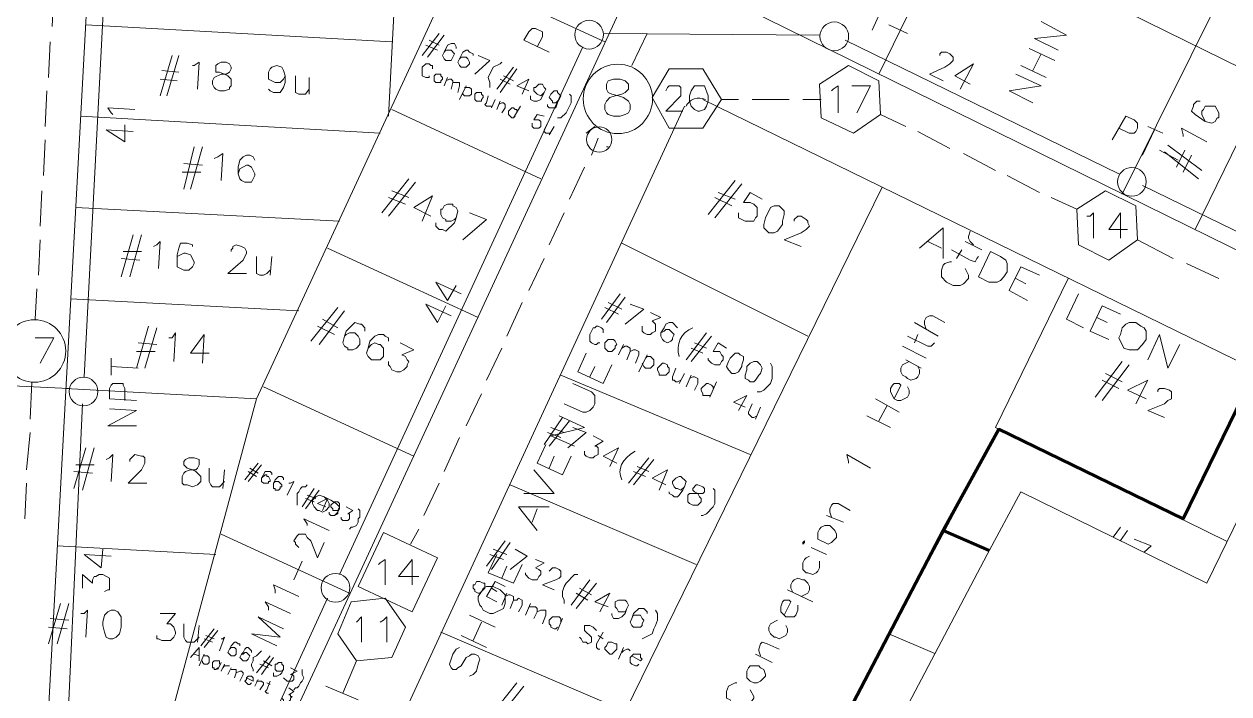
# Model space of a CAD drawing. Header units: millimetres. Extents: x 3.6 to 37.8, y 0.6 to 28.7.
# Drawn here: x 15.604 to 18.575, y 2.873 to 4.525 of the extents above; entities that cross this region are included whole.
import ezdxf

# ---------------------------------------------------------------- set-up
doc = ezdxf.new("R2010")
doc.units = ezdxf.units.MM
for name, color, linetype in [('PDF_0', 7, 'Continuous'), ('PDF_S45$BOUNDARY-NODE', 3, 'Continuous'), ('PDF_S45$NAME-ROAD', 7, 'Continuous'), ('PDF_S45$Passives-Highleg', 7, 'Continuous'), ('PDF_S45$Passives-Splt2way', 7, 'Continuous'), ('PDF_S45$Passives-TapOffs', 7, 'Continuous'), ('PDF_S45$POLE', 7, 'Continuous'), ('PDF_S45$strand', 7, 'Continuous'), ('PDF_S45$Symbols-SelfTerminating', 7, 'Continuous')]:
    doc.layers.add(name, color=color, linetype=linetype)
for name, color, linetype, true_color in [('PDF_S45$Cable-565', 23, 'Continuous', 0xdd8a6e), ('PDF_S45$LOTS', 254, 'Continuous', 0xdcdcdc), ('PDF_S45$ROAD', 8, 'Continuous', 0x808080), ('PDF_S45$SDU', 157, 'Continuous', 0x396472)]:
    doc.layers.add(name, color=color, linetype=linetype, true_color=true_color)

msp = doc.modelspace()

# ---------------------------------------------------------------- linework, layer by layer
at = {"layer": 'PDF_0', "lineweight": 9}
msp.add_lwpolyline([(19.7637, 7.9586), (18.7921, 5.7694), (19.3384, 4.1974), (19.7011, 3.8638), (19.4426, 3.5553), (19.2091, 3.2634), (18.7004, 3.5136), (18.5211, 3.1466), (18.0624, 3.3718), (17.979, 3.2175), (17.5995, 2.4961), (17.2409, 1.7622), (16.2652, 2.1792), (16.1192, 2.2084), (15.9358, 1.8123), (15.4979, 2.0166)], dxfattribs=at)
at = {"layer": 'PDF_S45$BOUNDARY-NODE', "lineweight": 60}
for points in [[(17.8706, 3.2759), (18.0082, 3.5261), (18.4627, 3.3051), (18.642, 3.672), (19.1757, 3.4093), (19.3467, 3.6261), (19.5343, 3.8513), (19.2341, 4.1265), (18.9964, 4.8062)], [(14.5573, 3.3408), (14.5514, 3.2217), (14.4972, 2.2209), (15.2936, 2.1792), (15.5355, 2.125), (15.8774, 1.9707), (16.0484, 2.3377), (16.2944, 2.2918), (17.1826, 1.9165), (17.5328, 2.6296), (17.8706, 3.2759), (17.9843, 3.2273)]]:
    msp.add_lwpolyline(points, dxfattribs=at)
at = {"layer": 'PDF_S45$Cable-565', "lineweight": 13}
for points in [[(15.6772, 4.6061), (15.6731, 4.5185)], [(17.1033, 4.4226), (17.1409, 4.5018)], [(15.6689, 4.481), (15.6647, 4.3934)], [(15.6606, 4.36), (15.6564, 4.2725)], [(17.366, 4.3392), (17.3243, 4.3392)], [(17.4911, 4.3392), (17.3994, 4.3392)], [(17.5703, 4.3392), (17.5245, 4.3392)], [(17.7788, 4.2725), (17.7163, 4.3017)], [(17.8873, 4.2183), (17.808, 4.26)], [(15.6564, 4.2391), (15.6522, 4.1515)], [(17.0032, 4.2016), (17.0199, 4.2433)], [(17.9998, 4.164), (17.9206, 4.2057)], [(16.949, 4.0932), (16.9866, 4.1724)], [(18.1083, 4.1098), (18.029, 4.1515)], [(15.6481, 4.114), (15.6439, 4.0264)], [(18.2, 4.0681), (18.1374, 4.0973)], [(16.899, 3.9806), (16.9365, 4.0598)], [(15.6439, 3.9931), (15.6397, 3.9055)], [(18.4377, 3.9472), (18.3501, 3.9931)], [(16.849, 3.868), (16.8865, 3.9472)], [(18.5503, 3.8972), (18.471, 3.9347)], [(15.6355, 3.8722), (15.6314, 3.7971)], [(16.7948, 3.7554), (16.8323, 3.8388)], [(16.7447, 3.647), (16.7822, 3.7262)], [(15.623, 3.6428), (15.6189, 3.5511)], [(16.6947, 3.5344), (16.7322, 3.6136)], [(15.6189, 3.5177), (15.6105, 3.426)], [(16.6405, 3.4218), (16.678, 3.5052)], [(15.6105, 3.3926), (15.6064, 3.3051)], [(16.5904, 3.3134), (16.628, 3.3926)], [(16.5571, 3.2425), (16.5779, 3.28)]]:
    msp.add_lwpolyline(points, dxfattribs=at)
at = {"layer": 'PDF_S45$LOTS', "lineweight": 0}
for points in [[(16.5029, 4.2975), (16.8323, 10.5856)], [(17.7121, 4.4017), (17.8914, 4.7687), (19.6255, 8.5219)], [(15.7064, 3.6261), (16.1776, 3.6011), (17.2409, 5.8987)], [(18.3126, 4.1057), (18.5669, 4.6186), (17.9581, 4.9146), (17.587, 5.0856)], [(17.5245, 4.948), (19.2216, 4.114), (19.3263, 4.232)], [(16.6655, 4.6519), (17.0366, 4.481)], [(16.5112, 4.481), (15.7565, 4.5227)], [(18.4919, 4.0181), (18.6712, 4.385)], [(16.5112, 4.3142), (16.8782, 4.1432)], [(16.482, 4.2558), (15.744, 4.2975)], [(17.7205, 4.1224), (17.0866, 2.8297)], [(16.3819, 4.039), (15.7315, 4.0723)], [(17.0783, 3.9847), (17.537, 3.7554)], [(16.3528, 3.9722), (16.7239, 3.8013)], [(18.1791, 3.8972), (17.9998, 3.5302), (18.5714, 3.2496)], [(16.2819, 3.818), (15.7189, 3.8471)], [(16.9282, 3.6595), (17.3952, 3.4635)], [(18.642, 3.672), (18.4627, 3.3051)], [(16.1943, 3.6303), (16.5654, 3.4593)], [(15.8524, 2.396), (16.1776, 3.6011)], [(17.1322, 1.8092), (17.3452, 2.2543), (17.6704, 2.8923), (18.0082, 3.5261)], [(16.8031, 3.3885), (17.2618, 3.1925)], [(17.9843, 3.2273), (17.8706, 3.2759)], [(16.0901, 3.2675), (16.407, 3.1216)], [(16.0775, 3.2175), (15.6856, 3.2383)], [(16.6321, 3.0257), (17.537, 2.6379)], [(17.8503, 2.9729), (17.7371, 3.0215)]]:
    msp.add_lwpolyline(points, dxfattribs=at)
at = {"layer": 'PDF_S45$NAME-ROAD', "lineweight": 9}
for points in [[(17.8122, 3.9722), (17.8706, 4.0223), (17.8706, 3.9472)], [(17.8664, 3.9722), (17.833, 3.9889)], [(18.0791, 3.843), (18.0332, 3.868), (18.0624, 3.9264), (18.1083, 3.9055)], [(18.0749, 3.8847), (18.0499, 3.8972)], [(18.2167, 3.7763), (18.175, 3.7971), (18.2042, 3.8597)], [(18.2792, 3.7471), (18.2333, 3.7679), (18.2625, 3.8305), (18.3084, 3.8096)], [(18.275, 3.7888), (18.25, 3.8013)], [(18.3751, 3.697), (18.4043, 3.7596), (18.4252, 3.6762), (18.4543, 3.7346)], [(17.0533, 3.6845), (17.0324, 3.6386), (16.9699, 3.6678), (16.9907, 3.7137)], [(17.0116, 3.6803), (16.9991, 3.6553)], [(16.9574, 3.6386), (17.0032, 3.6178), (17.0116, 3.6095), (17.0116, 3.5886), (17.0074, 3.5803), (16.9991, 3.5719), (16.9907, 3.5678), (16.9824, 3.5678), (16.9365, 3.5886)], [(16.9616, 3.4844), (16.9032, 3.5094), (16.9866, 3.5302), (16.924, 3.5594)], [(16.9532, 3.4593), (16.9324, 3.4135), (16.8698, 3.4427), (16.8907, 3.4885)], [(16.9115, 3.4593), (16.899, 3.4302)], [(16.8615, 3.426), (16.9115, 3.3676), (16.8365, 3.3676)], [(16.8698, 3.2759), (16.8239, 3.3343), (16.899, 3.3343)], [(16.8698, 3.3301), (16.8573, 3.2967)], [(16.8323, 3.1925), (16.8114, 3.1466), (16.7489, 3.1716), (16.7697, 3.2175)], [(16.7948, 3.1883), (16.7822, 3.1591)], [(16.7656, 3.0382), (16.703, 3.0674)], [(16.7322, 3.0507), (16.7114, 3.0048)], [(16.7447, 2.9882), (16.6822, 3.0173)], [(16.703, 2.9173), (16.7114, 2.9214), (16.7197, 2.9298), (16.7239, 2.9465), (16.728, 2.959), (16.7239, 2.9673), (16.7155, 2.9715), (16.7072, 2.9715), (16.703, 2.9673), (16.6947, 2.9631), (16.6822, 2.9423), (16.6738, 2.9381), (16.6697, 2.9339), (16.6613, 2.9339), (16.6572, 2.9381), (16.653, 2.9465), (16.6613, 2.9715), (16.6697, 2.984), (16.678, 2.9882)]]:
    msp.add_lwpolyline(points, dxfattribs=at)
for points in [[(17.9873, 3.9639), (18.0123, 3.9514), (18.0249, 3.943), (18.029, 3.9347), (18.029, 3.9139), (18.0207, 3.9013), (18.0123, 3.893), (18.004, 3.8888), (17.9832, 3.8888), (17.9581, 3.9013)], [(18.3459, 3.7888), (18.3584, 3.7804), (18.3668, 3.7763), (18.371, 3.7679), (18.371, 3.7471), (18.3626, 3.7346), (18.3501, 3.722), (18.3293, 3.722), (18.3167, 3.7262), (18.3042, 3.7512), (18.3084, 3.7596), (18.3126, 3.7763), (18.3209, 3.7846), (18.3293, 3.7888)], [(16.7239, 3.1133), (16.7322, 3.1258), (16.7364, 3.1341), (16.7447, 3.1383), (16.7614, 3.1383), (16.7781, 3.1299), (16.7906, 3.1174), (16.7906, 3.0966), (16.7864, 3.0841), (16.7614, 3.0716), (16.7531, 3.0716), (16.7364, 3.0799), (16.7322, 3.0882), (16.728, 3.0924), (16.7239, 3.1049)]]:
    msp.add_lwpolyline(points, close=True, dxfattribs=at)
at = {"layer": 'PDF_S45$Passives-Highleg', "lineweight": 9}
msp.add_lwpolyline([(16.9907, 4.2558), (17.0116, 4.2725)], close=True, dxfattribs=at)
msp.add_lwpolyline([(17.0449, 4.2224), (17.0408, 4.2224)], dxfattribs=at)
msp.add_circle((17.0226, 4.2402), 0.0313, dxfattribs=at)
at = {"layer": 'PDF_S45$Passives-Splt2way', "lineweight": 9}
msp.add_lwpolyline([(17.0575, 4.3892), (17.0741, 4.3892), (17.0866, 4.385), (17.095, 4.3767), (17.095, 4.3642), (17.0866, 4.3559), (17.0783, 4.3517), (17.0616, 4.3475), (17.0491, 4.3434), (17.0408, 4.335), (17.0366, 4.3267), (17.0366, 4.3142), (17.0408, 4.3058), (17.0449, 4.3017), (17.0575, 4.2975), (17.0741, 4.2975), (17.0866, 4.3017), (17.095, 4.3058), (17.0992, 4.3142), (17.0992, 4.3267), (17.095, 4.335), (17.0825, 4.3434), (17.07, 4.3475), (17.0533, 4.3517), (17.0449, 4.3559), (17.0408, 4.3642), (17.0408, 4.3767), (17.0449, 4.385)], close=True, dxfattribs=at)
msp.add_circle((17.0685, 4.3403), 0.0855, dxfattribs=at)
at = {"layer": 'PDF_S45$Passives-TapOffs', "lineweight": 9}
for points in [[(17.1951, 4.2683), (17.1534, 4.3434), (17.1951, 4.4142), (17.2785, 4.4142), (17.3243, 4.3392), (17.2785, 4.2683)], [(17.5703, 4.2933), (17.5662, 4.3767), (17.6371, 4.4226), (17.7121, 4.385), (17.7163, 4.3017), (17.6496, 4.2558)], [(17.2576, 4.3725), (17.2826, 4.3725), (17.291, 4.3475), (17.291, 4.335), (17.2868, 4.3225), (17.2826, 4.3142), (17.2701, 4.31), (17.2659, 4.31), (17.2576, 4.3142), (17.2493, 4.3225), (17.2451, 4.335), (17.2451, 4.3475), (17.2493, 4.36)], [(18.2042, 3.9806), (18.2, 4.0681), (18.2709, 4.114), (18.3459, 4.0765), (18.3501, 3.9931), (18.2792, 3.943)], [(16.4278, 3.1383), (16.4904, 3.2717), (16.6238, 3.2092), (16.5612, 3.0757)], [(16.5112, 2.9631), (16.4236, 2.9548), (16.3778, 3.0215), (16.4111, 3.1007), (16.4945, 3.1091), (16.5446, 3.0382)]]:
    msp.add_lwpolyline(points, close=True, dxfattribs=at)
for points in [[(17.1867, 4.36), (17.1909, 4.3684), (17.1951, 4.3725), (17.2201, 4.3725), (17.2242, 4.3684), (17.2242, 4.3475), (17.1867, 4.31), (17.2284, 4.31)], [(17.5954, 4.36), (17.5995, 4.3642), (17.612, 4.3725), (17.612, 4.3058)], [(17.6454, 4.3725), (17.6913, 4.3725), (17.6579, 4.3058)], [(18.225, 4.0515), (18.2333, 4.0515), (18.2417, 4.0598), (18.2417, 3.9973)], [(18.3251, 4.0181), (18.2792, 4.0181), (18.3084, 4.0598), (18.3084, 3.9973)], [(15.6314, 3.7512), (15.6772, 3.7512), (15.6439, 3.6887)], [(16.4779, 3.1925), (16.482, 3.1966), (16.4945, 3.205), (16.4945, 3.1424)], [(16.5779, 3.1633), (16.5279, 3.1633), (16.5612, 3.205), (16.5612, 3.1424)], [(16.4236, 3.0507), (16.4362, 3.0632), (16.4362, 3.0007)], [(16.482, 3.0507), (16.4904, 3.0549), (16.4987, 3.0632), (16.4987, 3.0007)]]:
    msp.add_lwpolyline(points, dxfattribs=at)
msp.add_circle((15.6299, 3.7189), 0.0771, dxfattribs=at)
at = {"layer": 'PDF_S45$POLE', "lineweight": 0}
for points in [[(17.6954, 4.5101), (17.7246, 4.5727)], [(17.783, 4.5018), (17.7371, 4.5227)], [(16.899, 4.4559), (16.8365, 4.4851), (16.849, 4.506), (16.8573, 4.5143), (16.8656, 4.5143), (16.8823, 4.506), (16.8823, 4.4935), (16.8698, 4.4684)], [(18.2876, 4.2391), (18.3209, 4.2975), (18.3418, 4.2891), (18.3501, 4.2808), (18.3501, 4.2683), (18.3459, 4.26), (18.3418, 4.2558), (18.3293, 4.2558), (18.3042, 4.2683)], [(18.3626, 4.2016), (18.3918, 4.2641)], [(18.4127, 4.2558), (18.3751, 4.2725)], [(18.4502, 4.1891), (18.4043, 4.2141)], [(15.819, 3.7012), (15.819, 3.6595)], [(15.8857, 3.6762), (15.819, 3.6803)], [(15.8816, 3.597), (15.8148, 3.6011), (15.8148, 3.6261), (15.819, 3.6345), (15.8232, 3.6386), (15.8482, 3.6386), (15.8482, 3.6345), (15.8524, 3.6261), (15.8524, 3.597)], [(15.8816, 3.5344), (15.8107, 3.5344), (15.8816, 3.5719), (15.8148, 3.5761)], [(16.3444, 3.3593), (16.3611, 3.3509), (16.3736, 3.3426), (16.3819, 3.3343), (16.3778, 3.3259), (16.3778, 3.3176), (16.3694, 3.3134), (16.3653, 3.3134)], [(16.3027, 3.2884), (16.3027, 3.2926), (16.2944, 3.3051), (16.3569, 3.2759)], [(16.2819, 3.2342), (16.2735, 3.2425), (16.2735, 3.2467), (16.2694, 3.2509), (16.2777, 3.2634), (16.2819, 3.2675), (16.2985, 3.2675), (16.3027, 3.2592), (16.3111, 3.2509), (16.3277, 3.2092), (16.3444, 3.2467)], [(16.2902, 3.2008), (16.2694, 3.1549)], [(16.2235, 3.1216), (16.2235, 3.1299), (16.2193, 3.1424), (16.2819, 3.1133)], [(16.2068, 3.0799), (16.2068, 3.0882), (16.1985, 3.1007), (16.261, 3.0716)], [(16.2277, 2.9923), (16.1651, 3.0215), (16.236, 3.0132), (16.1818, 3.0632), (16.2443, 3.034)]]:
    msp.add_lwpolyline(points, dxfattribs=at)
msp.add_lwpolyline([(16.3528, 3.3509), (16.3569, 3.3426), (16.3569, 3.3343), (16.3486, 3.3259), (16.3402, 3.3217), (16.3319, 3.3259), (16.3277, 3.3259), (16.3194, 3.3343), (16.3152, 3.3426), (16.3152, 3.3509), (16.3236, 3.3593), (16.3319, 3.3634), (16.3444, 3.3593)], close=True, dxfattribs=at)
for centre in [(16.9976, 4.4987), (17.6023, 4.4946), (18.3362, 4.1359), (15.7508, 3.6189), (16.3721, 3.1351)]:
    msp.add_circle(centre, 0.0354, dxfattribs=at)
at = {"layer": 'PDF_S45$ROAD', "lineweight": 0}
msp.add_lwpolyline([(16.1195, 10.7875, 0.31169), (16.0942, 10.7566), (15.6439, 2.4544)], format="xyb", dxfattribs=at)
for points in [[(15.8263, 1.8633), (17.5703, 5.6318)], [(19.305, 3.6178), (17.3827, 4.5644)], [(17.2785, 4.3392), (19.1382, 3.4302)], [(16.245, 2.1833), (17.2326, 4.3225)]]:
    msp.add_lwpolyline(points, dxfattribs=at)
msp.add_arc((17.2687, 4.3069), 0.0354, 63.88, 155.1874, dxfattribs=at)
at = {"layer": 'PDF_S45$SDU', "lineweight": 0}
for points in [[(18.1541, 4.4601), (18.0957, 4.4893), (18.175, 4.4976), (18.1124, 4.531)], [(16.5863, 4.4476), (16.628, 4.5018)], [(16.5988, 4.4434), (16.6405, 4.4976)], [(16.6238, 4.4601), (16.5946, 4.4726)], [(16.628, 4.4726), (16.6029, 4.4851)], [(16.6405, 4.4559), (16.6488, 4.4726), (16.6572, 4.4768), (16.6655, 4.4768), (16.6697, 4.4684), (16.6697, 4.4643)], [(16.678, 4.4393), (16.6863, 4.4559), (16.6947, 4.4601), (16.6989, 4.4601), (16.703, 4.4559), (16.7114, 4.4518), (16.7114, 4.4476)], [(18.1458, 4.4351), (18.0832, 4.4643)], [(15.9399, 4.3475), (15.9691, 4.4476)], [(15.9566, 4.3475), (15.9858, 4.4476)], [(16.0192, 4.4226), (16.0233, 4.4226), (16.0358, 4.4309), (16.0317, 4.3642)], [(16.7239, 4.4476), (16.7531, 4.4351), (16.7155, 4.4017)], [(16.7531, 4.3684), (16.7531, 4.3809), (16.7489, 4.3934), (16.7614, 4.4184), (16.7781, 4.4267), (16.7822, 4.4309)], [(18.1124, 4.4518), (18.0916, 4.4101)], [(15.9858, 4.4059), (15.9441, 4.4101)], [(16.2485, 4.3976), (16.2485, 4.3809), (16.2443, 4.3684), (16.236, 4.3559), (16.2193, 4.3559), (16.211, 4.36), (16.2068, 4.3642)], [(16.3069, 4.3642), (16.2985, 4.3517), (16.2819, 4.3517), (16.2735, 4.3559), (16.2735, 4.3976)], [(16.6029, 4.3976), (16.6029, 4.3934), (16.5946, 4.3934), (16.5863, 4.3976), (16.5863, 4.4184), (16.5946, 4.4267), (16.6029, 4.4267), (16.6071, 4.4226), (16.6113, 4.4226), (16.6113, 4.4142)], [(16.7697, 4.3642), (16.8114, 4.4184)], [(16.7781, 4.3559), (16.8198, 4.4142)], [(16.8114, 4.385), (16.7864, 4.3976)], [(18.0916, 4.3308), (18.0332, 4.36), (18.1124, 4.3725), (18.0499, 4.4017)], [(18.1249, 4.3934), (18.0624, 4.4226)], [(15.9816, 4.385), (15.9399, 4.3892)], [(16.3069, 4.3517), (16.3069, 4.3934)], [(16.6405, 4.3725), (16.6488, 4.3934)], [(16.6446, 4.385), (16.653, 4.3892), (16.6572, 4.3892), (16.6613, 4.385), (16.6613, 4.3809), (16.6572, 4.3642)], [(16.6613, 4.3809), (16.678, 4.3809), (16.678, 4.3725), (16.6738, 4.3559)], [(16.678, 4.3392), (16.6947, 4.3725)], [(16.6905, 4.3684), (16.703, 4.3684), (16.7072, 4.3642), (16.7072, 4.3517), (16.703, 4.3475), (16.6905, 4.3475), (16.6863, 4.3517), (16.6863, 4.3559)], [(16.8031, 4.3767), (16.7781, 4.3892)], [(16.849, 4.36), (16.8198, 4.3725), (16.849, 4.3892), (16.8323, 4.3517)], [(16.8865, 4.3559), (16.8782, 4.3475), (16.8698, 4.3517), (16.8615, 4.36), (16.8615, 4.3684), (16.8656, 4.3684), (16.874, 4.3767), (16.8823, 4.3767), (16.8865, 4.3684), (16.8907, 4.3642), (16.8865, 4.3559), (16.8782, 4.3392), (16.8698, 4.335), (16.8615, 4.335), (16.8531, 4.3392), (16.8531, 4.3475)], [(16.7572, 4.3225), (16.7447, 4.3225), (16.7405, 4.3267), (16.7447, 4.3308), (16.7489, 4.3475)], [(16.7572, 4.3183), (16.7656, 4.3392)], [(16.924, 4.3392), (16.9157, 4.3308), (16.9073, 4.3308), (16.9073, 4.335), (16.899, 4.3434), (16.9032, 4.3517), (16.9115, 4.36), (16.9199, 4.36), (16.9199, 4.3559), (16.9282, 4.3475), (16.924, 4.3392), (16.9199, 4.3308), (16.9157, 4.3183), (16.899, 4.3183), (16.8948, 4.3225), (16.8948, 4.3267)], [(16.949, 4.3517), (16.9532, 4.3475), (16.9532, 4.3308), (16.9407, 4.3058), (16.9282, 4.2933), (16.9199, 4.2933)], [(16.7697, 4.3142), (16.7781, 4.335)], [(16.7739, 4.3267), (16.7822, 4.3308), (16.7864, 4.3308), (16.7906, 4.3267), (16.7906, 4.3183), (16.7822, 4.3058)], [(16.8114, 4.2933), (16.8073, 4.2933), (16.7989, 4.3017), (16.7989, 4.31), (16.8073, 4.3183), (16.8114, 4.3183), (16.8156, 4.3142), (16.8198, 4.3142), (16.8198, 4.31)], [(16.8156, 4.2975), (16.8114, 4.2933), (16.8281, 4.3225)], [(18.5169, 4.285), (18.5086, 4.3017), (18.5086, 4.31), (18.5127, 4.3142), (18.5169, 4.3225), (18.5419, 4.3225), (18.5503, 4.3058), (18.5503, 4.2933), (18.5461, 4.2933), (18.5419, 4.285), (18.5336, 4.2808), (18.5169, 4.285), (18.4919, 4.3017), (18.4835, 4.31), (18.4877, 4.3225), (18.4877, 4.3267), (18.496, 4.335), (18.5044, 4.335)], [(16.8573, 4.2808), (16.8573, 4.2725), (16.8615, 4.2683), (16.874, 4.2683), (16.8782, 4.2725), (16.8782, 4.285), (16.874, 4.2891), (16.8615, 4.2891), (16.8698, 4.3017), (16.8865, 4.2975)], [(16.9032, 4.2558), (16.8907, 4.2558), (16.8865, 4.26), (16.8865, 4.2641), (16.8948, 4.2808)], [(16.899, 4.2516), (16.9115, 4.2725)], [(18.4627, 4.2474), (18.4627, 4.2516), (18.4585, 4.2683), (18.5211, 4.2349)], [(15.9983, 4.1182), (16.0233, 4.2224)], [(16.015, 4.1182), (16.0442, 4.2224)], [(18.5086, 4.164), (18.4252, 4.2266)], [(16.0734, 4.1932), (16.0817, 4.1974), (16.0942, 4.2057), (16.0901, 4.139)], [(16.1318, 4.1557), (16.1318, 4.1724), (16.1359, 4.1891), (16.1443, 4.1974), (16.1526, 4.2016), (16.1609, 4.2016), (16.1693, 4.1974), (16.1735, 4.1891)], [(18.5002, 4.1432), (18.4168, 4.2099)], [(18.4669, 4.2141), (18.446, 4.1724)], [(18.4835, 4.2016), (18.4627, 4.1599)], [(16.04, 4.1599), (15.9941, 4.1599)], [(16.0442, 4.1766), (15.9983, 4.1807)], [(16.4862, 4.0598), (16.5529, 4.1432)], [(16.5029, 4.0515), (16.5696, 4.1349)], [(17.291, 4.0556), (17.3577, 4.139)], [(17.3076, 4.0473), (17.3744, 4.1307)], [(16.5529, 4.0973), (16.5112, 4.114)], [(16.6071, 4.0515), (16.5654, 4.0723), (16.6113, 4.1015), (16.5863, 4.039)], [(17.3577, 4.0932), (17.316, 4.1098)], [(17.366, 4.0598), (17.366, 4.0473), (17.3827, 4.039), (17.4036, 4.039), (17.4077, 4.0473), (17.4119, 4.0515), (17.4119, 4.0723), (17.4036, 4.0807), (17.3952, 4.0848), (17.3785, 4.0848), (17.3952, 4.1098), (17.4244, 4.0932)], [(16.5446, 4.0807), (16.5029, 4.0973)], [(17.3493, 4.0765), (17.3076, 4.0973)], [(16.6697, 4.0473), (16.6655, 4.0348), (16.6446, 4.0139), (16.6363, 4.0181), (16.628, 4.0181), (16.6196, 4.0264), (16.6196, 4.0348)], [(16.703, 4.0598), (16.7447, 4.0431), (16.6863, 3.9931)], [(17.5036, 4.039), (17.5036, 4.0431), (17.512, 4.0515), (17.5203, 4.0515), (17.5328, 4.0431), (17.537, 4.039), (17.537, 4.0348), (17.5412, 4.0264), (17.5328, 4.0181), (17.5203, 4.0098), (17.4786, 3.9931), (17.5203, 3.9764)], [(17.9456, 3.9806), (17.9373, 3.9889), (17.9331, 3.9973), (17.9331, 4.0014), (17.9373, 4.0139)], [(15.844, 3.9013), (15.8732, 4.0056)], [(15.8649, 3.9013), (15.8941, 4.0056)], [(15.9233, 3.9764), (15.9316, 3.9806), (15.9399, 3.9889), (15.9358, 3.9222)], [(15.9816, 3.9514), (15.9816, 3.9264), (15.9983, 3.918), (16.0108, 3.918), (16.0192, 3.9264), (16.0233, 3.9347), (16.0233, 3.9389), (16.015, 3.9556), (16.0025, 3.9597), (15.9983, 3.9597), (15.9816, 3.9514), (15.9816, 3.9556), (15.9858, 3.9722), (15.99, 3.9847), (16.0067, 3.9847), (16.0192, 3.9806), (16.0192, 3.9764)], [(17.9665, 3.9681), (17.9248, 3.9889)], [(15.8941, 3.9639), (15.8482, 3.9639)], [(16.1151, 3.9639), (16.1151, 3.9681), (16.1192, 3.9722), (16.1192, 3.9764), (16.1276, 3.9806), (16.1401, 3.9764), (16.1484, 3.9722), (16.1526, 3.9639), (16.1526, 3.9597), (16.1443, 3.943), (16.1067, 3.9097), (16.1526, 3.9097)], [(17.9581, 3.9514), (17.954, 3.9472), (17.9498, 3.9389), (17.9373, 3.943), (17.8914, 3.9681)], [(17.9164, 3.9681), (17.9039, 3.9472)], [(15.8899, 3.943), (15.844, 3.9472)], [(16.211, 3.918), (16.2026, 3.9097), (16.1943, 3.9055), (16.186, 3.9055), (16.1776, 3.9097), (16.1776, 3.9514)], [(16.211, 3.9055), (16.2152, 3.9514)], [(17.9248, 3.9222), (17.9331, 3.9055), (17.9331, 3.8972), (17.9206, 3.8847), (17.9123, 3.8805), (17.8956, 3.8805), (17.8789, 3.8888), (17.8664, 3.9013), (17.8664, 3.918), (17.8706, 3.9305), (17.8747, 3.9347), (17.8873, 3.9389), (17.8914, 3.9389)], [(17.0283, 3.7971), (17.0741, 3.8597)], [(17.0408, 3.7888), (17.0866, 3.8513)], [(17.0783, 3.8221), (17.0449, 3.8388)], [(17.0992, 3.8346), (17.1325, 3.8221), (17.0866, 3.7846)], [(16.3111, 3.7429), (16.3778, 3.8263)], [(16.3319, 3.7346), (16.3945, 3.818)], [(17.07, 3.8096), (17.0366, 3.8263)], [(17.1492, 3.8138), (17.1742, 3.8013), (17.1534, 3.7929), (17.1617, 3.7846), (17.1617, 3.7679), (17.1534, 3.7637), (17.1492, 3.7596), (17.1409, 3.7596), (17.1325, 3.7637), (17.1283, 3.7679), (17.1283, 3.7804)], [(17.8289, 3.7721), (17.8247, 3.7846), (17.8247, 3.7929), (17.8289, 3.8013), (17.8372, 3.8054), (17.8456, 3.8054), (17.8747, 3.7888)], [(15.8816, 3.6762), (15.9108, 3.7804)], [(15.9024, 3.6762), (15.9316, 3.7763)], [(16.3694, 3.7596), (16.3277, 3.7804)], [(16.3778, 3.7763), (16.3402, 3.7971)], [(16.3945, 3.7554), (16.3986, 3.7679), (16.4195, 3.7888), (16.432, 3.7846), (16.4362, 3.7846), (16.4445, 3.7763), (16.4445, 3.7679)], [(17.0241, 3.7387), (17.0199, 3.7387), (17.0158, 3.7346), (17.0116, 3.7346), (17.0032, 3.7387), (16.9991, 3.7429), (16.9991, 3.7596), (17.0074, 3.7763), (17.0116, 3.7763), (17.0158, 3.7804), (17.0199, 3.7804), (17.0283, 3.7763), (17.0324, 3.7721), (17.0324, 3.7637)], [(17.1742, 3.7637), (17.1826, 3.7763), (17.1867, 3.7846), (17.1951, 3.7888), (17.2034, 3.7888), (17.2159, 3.7763)], [(17.8581, 3.7554), (17.7997, 3.7888)], [(15.9608, 3.7512), (15.9691, 3.7512), (15.9775, 3.7637), (15.9733, 3.6929)], [(16.0609, 3.7137), (16.015, 3.7137), (16.0484, 3.7596), (16.0442, 3.6887)], [(16.4528, 3.7262), (16.457, 3.7429), (16.4695, 3.7554), (16.4779, 3.7596), (16.4904, 3.7596), (16.4945, 3.7554), (16.5029, 3.7512), (16.5029, 3.7429)], [(17.2368, 3.697), (17.2868, 3.7637)], [(17.2493, 3.6929), (17.2993, 3.7554)], [(17.8497, 3.7387), (17.8414, 3.7304), (17.833, 3.7304), (17.783, 3.7554)], [(17.808, 3.7596), (17.7997, 3.7387)], [(15.9274, 3.7179), (15.8816, 3.7179)], [(15.9316, 3.7346), (15.8857, 3.7387)], [(16.5321, 3.7387), (16.5654, 3.722), (16.5362, 3.7095), (16.5446, 3.7054), (16.5487, 3.697), (16.5529, 3.6929), (16.5487, 3.6845), (16.5487, 3.6803), (16.5404, 3.672), (16.5321, 3.6678), (16.5237, 3.6678), (16.5112, 3.672), (16.507, 3.6803), (16.5029, 3.6845), (16.5029, 3.6929)], [(17.07, 3.7095), (17.0825, 3.7346)], [(17.0783, 3.7262), (17.0866, 3.7304), (17.0908, 3.7304), (17.0992, 3.7262), (17.0992, 3.7179), (17.0908, 3.697)], [(17.0992, 3.7179), (17.1075, 3.722), (17.1117, 3.722), (17.12, 3.7179), (17.12, 3.7095), (17.1117, 3.6887)], [(17.2785, 3.7137), (17.2493, 3.7262)], [(17.2868, 3.7262), (17.2576, 3.7387)], [(17.291, 3.7012), (17.291, 3.697), (17.2993, 3.6887), (17.3076, 3.6845), (17.3202, 3.6845), (17.3243, 3.6929), (17.3285, 3.697), (17.3285, 3.7054), (17.3243, 3.7095), (17.3202, 3.7179), (17.3035, 3.7179), (17.316, 3.7387), (17.3368, 3.7262)], [(17.8289, 3.7012), (17.7705, 3.7304)], [(17.12, 3.6678), (17.1409, 3.7095)], [(17.1367, 3.7012), (17.1409, 3.7054), (17.1492, 3.7054), (17.1575, 3.697), (17.1575, 3.6845), (17.1492, 3.6762), (17.1367, 3.6762), (17.1325, 3.6803), (17.1283, 3.6887)], [(17.4453, 3.6887), (17.4494, 3.6803), (17.4494, 3.6512), (17.4453, 3.6386), (17.4286, 3.622), (17.4202, 3.6178), (17.4119, 3.6178)], [(17.808, 3.6803), (17.8122, 3.672), (17.8122, 3.6637), (17.808, 3.6553), (17.8039, 3.6512), (17.7913, 3.647), (17.783, 3.6512), (17.7788, 3.6553), (17.7705, 3.6595), (17.7663, 3.6678), (17.7663, 3.6762), (17.7705, 3.6845), (17.7872, 3.6929)], [(17.8164, 3.6762), (17.7788, 3.697)], [(18.2459, 3.6053), (18.3126, 3.6929)], [(18.2625, 3.597), (18.3293, 3.6845)], [(17.2242, 3.647), (17.2159, 3.6428), (17.2117, 3.6428), (17.2076, 3.647), (17.2034, 3.647), (17.2034, 3.6553), (17.2117, 3.6762)], [(17.2201, 3.6386), (17.2326, 3.6637)], [(17.2368, 3.6303), (17.2493, 3.6595)], [(17.2451, 3.6512), (17.2534, 3.6553), (17.2576, 3.6553), (17.2659, 3.6512), (17.2659, 3.6386), (17.2576, 3.622)], [(18.3126, 3.6428), (18.2709, 3.6637)], [(17.2951, 3.6095), (17.2785, 3.6095), (17.2785, 3.6136), (17.2743, 3.622), (17.2743, 3.6261), (17.2868, 3.6386), (17.291, 3.6386), (17.2993, 3.6345), (17.3035, 3.6303), (17.3035, 3.6261)], [(17.2951, 3.6053), (17.3118, 3.6428)], [(17.783, 3.6303), (17.7872, 3.622), (17.7872, 3.6136), (17.783, 3.6053), (17.7663, 3.597), (17.758, 3.597), (17.7496, 3.6011), (17.7413, 3.6178), (17.7413, 3.6261), (17.7455, 3.6345), (17.7496, 3.6386), (17.7622, 3.6386), (17.7663, 3.6345), (17.7496, 3.6011)], [(18.3042, 3.6261), (18.2625, 3.647)], [(18.371, 3.6011), (18.3251, 3.622), (18.3751, 3.647), (18.3459, 3.5886)], [(18.4001, 3.6178), (18.4001, 3.622), (18.4043, 3.6261), (18.4168, 3.6261), (18.4293, 3.622), (18.4335, 3.6178), (18.4335, 3.6011), (18.4252, 3.597), (18.4168, 3.5886), (18.3751, 3.5719), (18.4168, 3.5553)], [(17.3827, 3.5803), (17.3535, 3.5928), (17.3869, 3.6095), (17.366, 3.5719)], [(17.7622, 3.5678), (17.7038, 3.6011)], [(17.4119, 3.5594), (17.4036, 3.5553), (17.3994, 3.5553), (17.391, 3.5636), (17.391, 3.5678), (17.3994, 3.5886)], [(17.4077, 3.5511), (17.4202, 3.5803)], [(17.733, 3.5844), (17.7121, 3.5469)], [(16.8865, 3.4885), (16.9324, 3.5553)], [(16.899, 3.4844), (16.949, 3.5469)], [(17.7413, 3.5302), (17.6829, 3.5594)], [(16.9282, 3.5052), (16.8948, 3.5177)], [(16.9365, 3.5177), (16.9032, 3.5302)], [(16.9574, 3.5302), (16.9907, 3.5177), (16.9449, 3.4802)], [(17.0074, 3.5094), (17.0324, 3.4969), (17.0116, 3.4844), (17.0158, 3.4844), (17.0199, 3.4802), (17.0199, 3.4635), (17.0116, 3.4593), (17.0074, 3.4552), (16.9991, 3.4552), (16.9907, 3.4593), (16.9866, 3.4635), (16.9866, 3.4719)], [(15.7273, 3.3801), (15.7565, 3.4802)], [(15.7481, 3.376), (15.7773, 3.4802)], [(17.0658, 3.4427), (17.0324, 3.4593), (17.07, 3.4802), (17.0491, 3.4343)], [(15.8065, 3.451), (15.8148, 3.4552), (15.8232, 3.4635), (15.819, 3.3968)], [(15.8649, 3.4468), (15.8649, 3.451), (15.8774, 3.4635), (15.8941, 3.4593), (15.8982, 3.4593), (15.9024, 3.4552), (15.9024, 3.4427), (15.8941, 3.426), (15.8607, 3.3926), (15.9066, 3.3926)], [(17.095, 3.3926), (17.145, 3.4552)], [(17.1075, 3.3885), (17.1575, 3.451)], [(17.6371, 3.4427), (17.6371, 3.4468), (17.6329, 3.4635), (17.6913, 3.4302)], [(15.7731, 3.4176), (15.7273, 3.4218)], [(15.7773, 3.4385), (15.7315, 3.4385)], [(16.0984, 3.3968), (16.0859, 3.3843), (16.0692, 3.3843), (16.065, 3.3885), (16.0609, 3.3968), (16.0609, 3.4302)], [(16.0942, 3.3801), (16.0984, 3.426)], [(16.1484, 3.401), (16.1818, 3.4427)], [(16.1568, 3.3968), (16.1901, 3.4385)], [(16.1776, 3.4093), (16.1568, 3.4218)], [(16.1818, 3.4176), (16.1609, 3.4302)], [(16.1901, 3.4051), (16.1985, 3.4135), (16.2026, 3.4135), (16.2026, 3.4093), (16.2068, 3.4093), (16.211, 3.401), (16.211, 3.3968), (16.2068, 3.3968), (16.2068, 3.3926), (16.1943, 3.3926), (16.1901, 3.3968), (16.1901, 3.4051), (16.1985, 3.4218), (16.211, 3.4218), (16.2152, 3.4176), (16.2152, 3.4135)], [(17.1367, 3.4093), (17.1075, 3.4218)], [(17.145, 3.4218), (17.1158, 3.4343)], [(17.1867, 3.3885), (17.1534, 3.4051), (17.1909, 3.426), (17.17, 3.376)], [(16.2193, 3.3926), (16.2235, 3.401), (16.2318, 3.4093), (16.2402, 3.4093), (16.2443, 3.4051), (16.2443, 3.401)], [(16.2568, 3.3926), (16.261, 3.3926), (16.2694, 3.3968), (16.2527, 3.3634)], [(16.2777, 3.3384), (16.2777, 3.3676), (16.2819, 3.3718), (16.286, 3.3801), (16.2902, 3.3843), (16.2985, 3.3843), (16.3027, 3.3885)], [(17.2326, 3.3843), (17.2242, 3.376), (17.2159, 3.3801), (17.2117, 3.3801), (17.2076, 3.3843), (17.2034, 3.3926), (17.2034, 3.3968), (17.2117, 3.4051), (17.2201, 3.4093), (17.2242, 3.4093), (17.2368, 3.3968), (17.2326, 3.3843), (17.2284, 3.376), (17.2201, 3.3634), (17.2159, 3.3593), (17.2076, 3.3593), (17.2034, 3.3634), (17.1951, 3.3676), (17.1951, 3.3718)], [(16.2902, 3.3343), (16.3194, 3.3801)], [(16.2985, 3.3301), (16.3319, 3.376)], [(16.3236, 3.3551), (16.3027, 3.3634)], [(17.3035, 3.3801), (17.3076, 3.376), (17.3076, 3.3426), (17.3035, 3.3343), (17.2868, 3.3176), (17.2785, 3.3134), (17.2743, 3.3134)], [(16.3194, 3.3468), (16.2985, 3.3551)], [(16.3486, 3.3343), (16.3277, 3.3426), (16.3528, 3.3551), (16.3402, 3.3259)], [(16.3819, 3.3301), (16.3778, 3.3217), (16.3694, 3.3134), (16.3611, 3.3134), (16.3569, 3.3176), (16.3569, 3.3217)], [(16.3986, 3.3343), (16.4153, 3.3259), (16.4028, 3.3176), (16.407, 3.3176), (16.407, 3.3051), (16.4028, 3.3009), (16.3903, 3.3009), (16.3861, 3.3051), (16.3861, 3.3092)], [(16.4278, 3.3301), (16.432, 3.3259), (16.432, 3.3092), (16.4278, 3.3051), (16.4278, 3.2967), (16.4236, 3.2884), (16.4153, 3.2842), (16.4111, 3.2842), (16.407, 3.28)], [(17.5954, 3.3092), (17.5912, 3.3217), (17.5912, 3.3301), (17.5954, 3.3384), (17.5995, 3.3426), (17.612, 3.3426), (17.6412, 3.3259)], [(17.6246, 3.2967), (17.5829, 3.3134)], [(18.2902, 3.2599), (18.3084, 3.2842)], [(18.3079, 3.2513), (18.3251, 3.2759)], [(16.7447, 3.1883), (16.7906, 3.2509)], [(16.7572, 3.18), (16.8031, 3.2467)], [(18.3418, 3.255), (18.3835, 3.2383), (18.3664, 3.2226)], [(16.7864, 3.205), (16.7531, 3.2175)], [(16.7948, 3.2175), (16.7614, 3.23)], [(16.8156, 3.23), (16.8448, 3.2133), (16.8031, 3.18)], [(17.5662, 3.2008), (17.5662, 3.1841), (17.562, 3.1758), (17.5578, 3.1716), (17.5495, 3.1675), (17.537, 3.1716), (17.5328, 3.1716), (17.5245, 3.18), (17.5245, 3.1966), (17.5286, 3.205), (17.5328, 3.2092), (17.5412, 3.2133)], [(17.5829, 3.2175), (17.5453, 3.2342)], [(16.8656, 3.205), (16.8865, 3.1966), (16.8656, 3.1841), (16.874, 3.18), (16.8782, 3.1758), (16.8782, 3.1675), (16.874, 3.1633), (16.8698, 3.1549), (16.8573, 3.1549), (16.849, 3.1591), (16.8406, 3.1675), (16.8406, 3.1716)], [(16.899, 3.1758), (16.9073, 3.1841), (16.9157, 3.1841), (16.924, 3.18), (16.9282, 3.1758), (16.9282, 3.1633), (16.924, 3.1591), (16.9157, 3.1549), (16.8823, 3.1424), (16.9115, 3.1299)], [(16.7697, 3.1007), (16.7447, 3.1133), (16.7656, 3.1508), (16.7906, 3.1383)], [(16.9365, 3.0966), (16.9365, 3.1049), (16.9324, 3.1133), (16.9324, 3.1258), (16.9365, 3.1383), (16.9407, 3.1466), (16.9616, 3.1675), (16.9699, 3.1675)], [(16.9532, 3.0924), (16.9991, 3.1549)], [(17.4995, 3.1258), (17.4953, 3.1341), (17.4953, 3.1424), (17.4995, 3.1508), (17.5036, 3.1549), (17.512, 3.1591), (17.5245, 3.1549), (17.5286, 3.1549), (17.537, 3.1466), (17.5412, 3.1383), (17.5412, 3.1299), (17.537, 3.1216), (17.5203, 3.1133)], [(16.7697, 3.1258), (16.7572, 3.1341)], [(16.7822, 3.0924), (16.7948, 3.1216)], [(16.9657, 3.0841), (17.0158, 3.1466)], [(16.9949, 3.1049), (16.9657, 3.1216)], [(17.0032, 3.1174), (16.9741, 3.1341)], [(17.0449, 3.0882), (17.0116, 3.1007), (17.0491, 3.1216), (17.0241, 3.0757)], [(17.5495, 3.1007), (17.4869, 3.1299)], [(15.6647, 2.9965), (15.6939, 3.0966)], [(15.6856, 2.9965), (15.7148, 3.0966)], [(16.7906, 3.1133), (16.7989, 3.1174), (16.8031, 3.1174), (16.8114, 3.1133), (16.8114, 3.1049), (16.8031, 3.0841)], [(16.8114, 3.1049), (16.8198, 3.1049), (16.8239, 3.1091), (16.8323, 3.1049), (16.8323, 3.0924), (16.8239, 3.0757)], [(16.8406, 3.0674), (16.8531, 3.0966)], [(17.0908, 3.0841), (17.0866, 3.0757), (17.07, 3.0757), (17.0658, 3.0841), (17.0616, 3.0882), (17.0616, 3.1007), (17.07, 3.1049), (17.0866, 3.1049), (17.0908, 3.1007), (17.095, 3.0924), (17.0908, 3.0841), (17.0866, 3.0716), (17.0783, 3.0632), (17.07, 3.059), (17.0575, 3.059), (17.0533, 3.0674), (17.0533, 3.0716)], [(17.512, 3.0924), (17.512, 3.0799), (17.5078, 3.0674), (17.5036, 3.0632), (17.4828, 3.0632), (17.4786, 3.0674), (17.4703, 3.0757), (17.4703, 3.0882), (17.4744, 3.1007), (17.4786, 3.1049), (17.4911, 3.1049), (17.4953, 3.1007), (17.4786, 3.0674)], [(15.744, 3.0716), (15.7523, 3.0716), (15.7606, 3.0799), (15.7565, 3.0132)], [(15.9399, 3.0716), (15.9775, 3.0716), (15.9566, 3.0465), (15.965, 3.0465), (15.9733, 3.0382), (15.9775, 3.0257), (15.9775, 3.0215), (15.9733, 3.0132), (15.965, 3.0048), (15.9441, 3.0048), (15.9358, 3.009), (15.9316, 3.009), (15.9316, 3.0173)], [(16.849, 3.0882), (16.8656, 3.0882), (16.8698, 3.0841), (16.8698, 3.0757), (16.8615, 3.059)], [(16.8698, 3.0757), (16.8782, 3.0799), (16.8907, 3.0799), (16.8907, 3.0674), (16.8823, 3.0465)], [(16.9199, 3.0382), (16.9157, 3.034), (16.9115, 3.034), (16.9032, 3.0382), (16.9032, 3.0424), (16.899, 3.0465), (16.899, 3.0549), (16.9073, 3.0632), (16.924, 3.0632), (16.9282, 3.059), (16.9282, 3.0507)], [(17.1033, 3.059), (17.1075, 3.0674), (17.1242, 3.0674), (17.1283, 3.059), (17.1325, 3.0549), (17.1283, 3.0465), (17.1283, 3.0424), (17.1242, 3.0382), (17.1075, 3.0382), (17.1033, 3.0424), (17.0992, 3.0507), (17.1033, 3.059), (17.1075, 3.0716), (17.12, 3.0841), (17.1325, 3.0841), (17.1409, 3.0757), (17.1409, 3.0716)], [(17.1617, 3.0799), (17.1659, 3.0716), (17.1659, 3.0549), (17.1617, 3.0424), (17.1575, 3.034), (17.1534, 3.0215), (17.1283, 3.009)], [(15.7106, 3.034), (15.6647, 3.0382)], [(15.7148, 3.0549), (15.6689, 3.059)], [(16.0358, 3.0132), (16.0233, 3.0007), (16.0067, 3.0007), (16.0025, 3.0048), (15.9983, 3.0132), (15.9983, 3.0465)], [(16.0317, 3.0007), (16.0358, 3.0424)], [(16.04, 2.9923), (16.0734, 3.034)], [(16.9199, 3.0299), (16.9324, 3.059)], [(16.9741, 3.0132), (16.9782, 3.009), (16.9824, 3.0007), (16.9907, 3.0007), (16.9949, 2.9965), (17.0032, 3.0007), (17.0032, 3.0132), (16.9866, 3.0299), (16.9866, 3.0424), (16.9991, 3.0424), (17.0074, 3.0382), (17.0158, 3.0299)], [(17.4828, 3.0424), (17.4869, 3.034), (17.4869, 3.0257), (17.4828, 3.0173), (17.4661, 3.009), (17.4578, 3.0132), (17.4536, 3.0132), (17.4453, 3.0215), (17.4411, 3.0299), (17.4411, 3.0382), (17.4453, 3.0465), (17.4619, 3.0549)], [(16.0484, 2.9882), (16.0817, 3.0299)], [(16.0692, 3.0007), (16.0484, 3.009)], [(16.0734, 3.009), (16.0525, 3.0173)], [(16.0901, 3.009), (16.0942, 3.009), (16.0984, 3.0132), (16.0859, 2.9798)], [(17.0241, 2.984), (17.0199, 2.984), (17.0158, 2.9882), (17.0158, 2.9965), (17.0324, 3.0257)], [(17.0324, 3.009), (17.0199, 3.0173)], [(16.015, 2.9631), (16.0358, 2.9882), (16.0358, 2.9548)], [(16.0358, 2.9673), (16.0233, 2.9715)], [(16.0358, 2.9423), (16.0484, 2.9715)], [(16.1109, 2.984), (16.1151, 2.9923), (16.1234, 3.0007), (16.1276, 3.0007), (16.1318, 2.9965), (16.1359, 2.9965), (16.1359, 2.9923)], [(16.1401, 2.9715), (16.1443, 2.9756), (16.1484, 2.984), (16.1526, 2.9882), (16.1568, 2.9882), (16.1651, 2.9798), (16.1651, 2.9756)], [(16.1693, 2.9298), (16.1693, 2.9339), (16.1651, 2.9423), (16.1651, 2.9465), (16.1693, 2.9548), (16.1693, 2.9631), (16.1776, 2.9673), (16.1901, 2.9798)], [(17.07, 2.959), (17.0825, 2.9882)], [(17.0783, 2.9756), (17.0825, 2.9798), (17.0908, 2.984), (17.095, 2.984), (17.0992, 2.9798)], [(17.12, 2.9465), (17.1158, 2.9423), (17.1117, 2.9423), (17.1033, 2.9465), (17.0992, 2.9506), (17.0992, 2.9631), (17.1033, 2.9673), (17.1075, 2.9715), (17.1242, 2.9715), (17.1242, 2.9631), (17.1283, 2.959), (17.1242, 2.9548), (17.1033, 2.9673)], [(17.4494, 2.9506), (17.4077, 2.9715)], [(17.4202, 2.9673), (17.4161, 2.9798), (17.4161, 2.984), (17.4202, 2.9965), (17.4244, 3.0007), (17.4369, 2.9965), (17.4661, 2.984)], [(16.0484, 2.9673), (16.0567, 2.9673), (16.0609, 2.9631), (16.0609, 2.9506), (16.0567, 2.9465), (16.0484, 2.9465), (16.0442, 2.9506), (16.0442, 2.9548)], [(16.0817, 2.9381), (16.0775, 2.9339), (16.0734, 2.9339), (16.0734, 2.9381), (16.0692, 2.9381), (16.0692, 2.9506), (16.0734, 2.9548), (16.0859, 2.9548), (16.0859, 2.9465)], [(16.0817, 2.9339), (16.0901, 2.9506)], [(16.0901, 2.9298), (16.0984, 2.9465)], [(16.0942, 2.9381), (16.0984, 2.9423), (16.1109, 2.9423)], [(16.1776, 2.9256), (16.211, 2.9673)], [(16.2068, 2.9381), (16.186, 2.9465)], [(16.1901, 2.9214), (16.2193, 2.9631)], [(16.2152, 2.9423), (16.1943, 2.9548)], [(16.1067, 2.9214), (16.1151, 2.9381)], [(16.1151, 2.9339), (16.1276, 2.9339), (16.1276, 2.9256), (16.1234, 2.9131)], [(16.1276, 2.9256), (16.1359, 2.9298), (16.1401, 2.9298), (16.1443, 2.9256), (16.1443, 2.9214), (16.1359, 2.9048)], [(16.1651, 2.9006), (16.1609, 2.8964), (16.1568, 2.8964), (16.1484, 2.9048), (16.1526, 2.9089), (16.1526, 2.9131), (16.1568, 2.9173), (16.1651, 2.9173), (16.1693, 2.9131), (16.1693, 2.9048), (16.1526, 2.9131)], [(16.2443, 2.9339), (16.2402, 2.9256), (16.236, 2.9214), (16.2277, 2.9173), (16.2193, 2.9173), (16.2193, 2.9256)], [(16.261, 2.9381), (16.2777, 2.9298), (16.261, 2.9214), (16.2652, 2.9214), (16.2694, 2.9173), (16.2694, 2.9089), (16.2652, 2.9048), (16.2527, 2.9048), (16.2443, 2.9131)], [(16.2902, 2.9339), (16.2902, 2.9214), (16.2944, 2.9131), (16.2902, 2.9048), (16.286, 2.9006), (16.2819, 2.8923), (16.2777, 2.8881), (16.2735, 2.8881), (16.2694, 2.8839)], [(16.1735, 2.8923), (16.1818, 2.9089)], [(16.1776, 2.9048), (16.1901, 2.9048), (16.1943, 2.9006), (16.1943, 2.8964), (16.186, 2.8839)], [(16.2068, 2.8756), (16.2026, 2.8756), (16.1985, 2.8797), (16.2026, 2.8839), (16.211, 2.9048)], [(16.211, 2.8964), (16.2026, 2.9006)], [(16.2568, 2.8881), (16.2694, 2.8797), (16.2568, 2.8714), (16.261, 2.8714), (16.261, 2.8672), (16.2652, 2.8672), (16.261, 2.8631), (16.261, 2.8589), (16.2568, 2.8547), (16.2443, 2.8547), (16.2443, 2.8589), (16.2402, 2.8631)], [(16.7531, 2.8172), (16.8198, 2.9006)], [(16.7697, 2.8089), (16.8365, 2.8923)], [(17.3952, 2.8839), (17.4036, 2.8672), (17.4036, 2.8631), (17.3952, 2.8506), (17.391, 2.8464), (17.3827, 2.8422), (17.366, 2.8422), (17.3493, 2.8506), (17.3452, 2.8589), (17.3368, 2.8631), (17.3368, 2.8797), (17.341, 2.8923), (17.3577, 2.9006), (17.3619, 2.9006)]]:
    msp.add_lwpolyline(points, dxfattribs=at)
for points in [[(16.6446, 4.4601), (16.6572, 4.4601), (16.6655, 4.4518), (16.6572, 4.4351), (16.6446, 4.4351), (16.6405, 4.4393), (16.6363, 4.4476), (16.6405, 4.4559)], [(16.0901, 4.4309), (16.1026, 4.4309), (16.1109, 4.4267), (16.1151, 4.4184), (16.1151, 4.4142), (16.1109, 4.4059), (16.1026, 4.4017), (16.0901, 4.4017), (16.0734, 4.3934), (16.0692, 4.385), (16.0692, 4.3767), (16.0734, 4.3684), (16.0775, 4.3642), (16.0859, 4.36), (16.0984, 4.36), (16.1109, 4.3642), (16.1109, 4.3684), (16.1151, 4.3725), (16.1151, 4.3892), (16.1067, 4.3976), (16.0984, 4.4017), (16.0859, 4.4059), (16.0775, 4.4059), (16.0775, 4.4226), (16.0817, 4.4267)], [(16.6822, 4.4434), (16.6947, 4.4434), (16.6989, 4.4393), (16.703, 4.4309), (16.703, 4.4267), (16.6947, 4.4184), (16.6822, 4.4184), (16.678, 4.4226), (16.6738, 4.4309), (16.678, 4.4393)], [(16.2443, 4.3892), (16.236, 4.3809), (16.2235, 4.3809), (16.2068, 4.3892), (16.2068, 4.4059), (16.211, 4.4142), (16.2152, 4.4184), (16.2277, 4.4226), (16.2402, 4.4184), (16.2443, 4.4101), (16.2485, 4.3976)], [(16.6196, 4.4017), (16.6321, 4.4017), (16.6321, 4.3976), (16.6363, 4.3934), (16.6363, 4.3892), (16.6321, 4.385), (16.6321, 4.3809), (16.6196, 4.3809), (16.6155, 4.385), (16.6155, 4.3976)], [(16.7197, 4.3559), (16.7322, 4.3559), (16.7322, 4.3517), (16.7364, 4.3475), (16.7364, 4.3434), (16.7322, 4.3392), (16.7322, 4.335), (16.7197, 4.335), (16.7155, 4.3392), (16.7155, 4.3517)], [(16.1359, 4.1682), (16.1526, 4.1766), (16.1568, 4.1766), (16.1651, 4.1724), (16.1735, 4.1557), (16.1735, 4.1515), (16.1651, 4.1349), (16.1484, 4.1349), (16.1401, 4.139), (16.1359, 4.1432), (16.1318, 4.1557)], [(16.6655, 4.0431), (16.6572, 4.039), (16.6446, 4.039), (16.6446, 4.0431), (16.6363, 4.0473), (16.6321, 4.0556), (16.6321, 4.0681), (16.6363, 4.0681), (16.6405, 4.0765), (16.6488, 4.0807), (16.6613, 4.0807), (16.6613, 4.0765), (16.6697, 4.0723), (16.6738, 4.064), (16.6697, 4.0473)], [(17.4661, 4.0765), (17.4786, 4.064), (17.4786, 4.0556), (17.4744, 4.039), (17.4744, 4.0306), (17.4619, 4.0139), (17.4536, 4.0098), (17.4411, 4.0098), (17.4286, 4.0223), (17.4286, 4.0306), (17.4327, 4.0473), (17.4453, 4.0723), (17.4536, 4.0765)], [(16.3986, 3.7596), (16.407, 3.7637), (16.4195, 3.7637), (16.4278, 3.7554), (16.432, 3.7471), (16.432, 3.7346), (16.4236, 3.7262), (16.4153, 3.722), (16.4028, 3.722), (16.4028, 3.7262), (16.3945, 3.7304), (16.3903, 3.7387), (16.3945, 3.7554)], [(17.0449, 3.7471), (17.0575, 3.7471), (17.0616, 3.7429), (17.0658, 3.7346), (17.0616, 3.7304), (17.0616, 3.7262), (17.0533, 3.7179), (17.0449, 3.7179), (17.0366, 3.7262), (17.0366, 3.7387)], [(17.1826, 3.7679), (17.1867, 3.7721), (17.1951, 3.7721), (17.2076, 3.7596), (17.2034, 3.7512), (17.2034, 3.7471), (17.1992, 3.7429), (17.1909, 3.7387), (17.1826, 3.7429), (17.1784, 3.7471), (17.1742, 3.7554), (17.1742, 3.7637)], [(16.4612, 3.7346), (16.4695, 3.7387), (16.4779, 3.7346), (16.482, 3.7346), (16.4904, 3.7262), (16.4904, 3.7054), (16.482, 3.697), (16.4612, 3.697), (16.4528, 3.7054), (16.4487, 3.7137), (16.4528, 3.7262)], [(17.1826, 3.6887), (17.1909, 3.6845), (17.1909, 3.6803), (17.1951, 3.6762), (17.1951, 3.6678), (17.1867, 3.6595), (17.17, 3.6595), (17.17, 3.6637), (17.1659, 3.672), (17.1659, 3.6762), (17.1784, 3.6887)], [(17.366, 3.7137), (17.3702, 3.7095), (17.3785, 3.7054), (17.3785, 3.697), (17.3744, 3.6845), (17.3744, 3.6803), (17.366, 3.6678), (17.3577, 3.6637), (17.3493, 3.6637), (17.341, 3.672), (17.3368, 3.6803), (17.341, 3.6929), (17.3452, 3.7012), (17.3577, 3.7137)], [(17.4119, 3.6929), (17.4202, 3.6845), (17.4244, 3.6762), (17.4202, 3.6637), (17.4161, 3.6595), (17.4077, 3.647), (17.4036, 3.6428), (17.3952, 3.6428), (17.391, 3.647), (17.3827, 3.6512), (17.3827, 3.6595), (17.3869, 3.672), (17.3869, 3.6803), (17.3952, 3.6887), (17.4036, 3.6929)], [(16.0108, 3.4552), (16.0233, 3.4552), (16.0358, 3.451), (16.0358, 3.4385), (16.0317, 3.4302), (16.0275, 3.426), (16.015, 3.426), (16.0025, 3.4218), (15.9983, 3.4176), (15.9941, 3.4093), (15.9941, 3.3926), (15.9983, 3.3885), (16.0067, 3.3885), (16.0192, 3.3843), (16.0317, 3.3885), (16.04, 3.3968), (16.04, 3.4093), (16.0275, 3.4218), (16.0192, 3.426), (16.0067, 3.4302), (15.9983, 3.4385), (15.9983, 3.4468), (16.0025, 3.451)], [(16.2235, 3.3968), (16.2318, 3.3968), (16.2402, 3.3885), (16.2402, 3.3843), (16.236, 3.3843), (16.236, 3.3801), (16.2318, 3.376), (16.2235, 3.376), (16.2235, 3.3801), (16.2193, 3.3801), (16.2193, 3.3926)], [(17.2659, 3.3885), (17.2785, 3.3843), (17.2826, 3.3801), (17.2826, 3.3718), (17.2785, 3.3676), (17.2451, 3.3676), (17.2409, 3.3634), (17.2409, 3.3468), (17.2451, 3.3426), (17.2534, 3.3384), (17.2659, 3.3384), (17.2743, 3.3468), (17.2743, 3.3551), (17.2701, 3.3593), (17.2659, 3.3676), (17.2576, 3.3718), (17.2534, 3.376), (17.2534, 3.3801), (17.2618, 3.3885)], [(16.3778, 3.3259), (16.3653, 3.3259), (16.3653, 3.3301), (16.3611, 3.3343), (16.3611, 3.3384), (16.3694, 3.3468), (16.3778, 3.3468), (16.3819, 3.3426), (16.3819, 3.3301)], [(17.562, 3.2717), (17.5662, 3.28), (17.5703, 3.2842), (17.5787, 3.2884), (17.5912, 3.2884), (17.6037, 3.2759), (17.6079, 3.2675), (17.6079, 3.2592), (17.5954, 3.2467), (17.587, 3.2425), (17.562, 3.255)], [(17.5245, 3.2425), (17.5245, 3.2467), (17.5286, 3.2509), (17.5286, 3.2467)], [(16.728, 3.1508), (16.7364, 3.1466), (16.7405, 3.1466), (16.7405, 3.1341), (16.728, 3.1216), (16.7239, 3.1216), (16.7155, 3.1258), (16.7155, 3.1299), (16.7114, 3.1341), (16.7114, 3.1424), (16.7155, 3.1424), (16.7197, 3.1508)], [(15.819, 3.0799), (15.8274, 3.0799), (15.8357, 3.0757), (15.844, 3.0632), (15.844, 3.0382), (15.8399, 3.0215), (15.8315, 3.0132), (15.8232, 3.009), (15.8148, 3.009), (15.8065, 3.0132), (15.8023, 3.0257), (15.7982, 3.0424), (15.7982, 3.0507), (15.8023, 3.0674), (15.8107, 3.0757)], [(16.1151, 2.9882), (16.1234, 2.9882), (16.1276, 2.984), (16.1276, 2.9715), (16.1234, 2.9673), (16.1151, 2.9673), (16.1067, 2.9756), (16.1109, 2.984)], [(16.1443, 2.9715), (16.1484, 2.9756), (16.1526, 2.9756), (16.1609, 2.9673), (16.1568, 2.959), (16.1526, 2.9548), (16.1443, 2.9548), (16.1359, 2.9631), (16.1401, 2.9715)], [(17.0533, 3.0007), (17.0616, 2.9965), (17.0658, 2.9965), (17.0658, 2.984), (17.0533, 2.9715), (17.0491, 2.9715), (17.0366, 2.984), (17.0366, 2.9882), (17.0408, 2.9923), (17.0449, 3.0007)], [(16.2402, 2.9298), (16.2277, 2.9298), (16.2235, 2.9339), (16.2235, 2.9465), (16.2277, 2.9465), (16.2318, 2.9506), (16.2402, 2.9506), (16.2402, 2.9465), (16.2443, 2.9423), (16.2443, 2.9339)], [(17.3869, 2.9298), (17.391, 2.9381), (17.3952, 2.9423), (17.4161, 2.9423), (17.4202, 2.9381), (17.4286, 2.9339), (17.4327, 2.9214), (17.4327, 2.9173), (17.4202, 2.9048), (17.4119, 2.9006), (17.4036, 2.9006), (17.3952, 2.9048), (17.3869, 2.9131)]]:
    msp.add_lwpolyline(points, close=True, dxfattribs=at)
msp.add_arc((17.2732, 3.7237), 0.0562, 110.5946, 199.0032, dxfattribs=at)
at = {"layer": 'PDF_S45$SDU', "lineweight": 0, "extrusion": (0, 0, -1)}
msp.add_ellipse((23.1302, 2.4846), major_axis=(-6.0559, 0.9429), ratio=0.081784, start_param=-0.051092, end_param=0.099071, dxfattribs=at)
at = {"layer": 'PDF_S45$strand', "color": 254, "lineweight": 0, "true_color": 0xdcdcdc}
for points in [[(15.819, 4.9313), (15.7523, 3.6553)], [(17.5662, 4.4976), (17.0324, 4.5018)], [(16.3819, 3.1675), (16.9824, 4.4684)], [(18.3042, 4.1557), (17.6287, 4.4851)], [(19.0048, 3.8138), (18.3626, 4.1265)], [(15.7148, 3.6261), (15.3476, 3.6436)], [(15.6981, 2.5003), (15.7481, 3.5886)], [(15.8982, 2.1167), (16.3528, 3.1091)]]:
    msp.add_lwpolyline(points, dxfattribs=at)
at = {"layer": 'PDF_S45$strand', "lineweight": 0}
for points in [[(17.8622, 4.4476), (17.8622, 4.4518), (17.8664, 4.4559), (17.8789, 4.4559), (17.8873, 4.4518), (17.8956, 4.4434), (17.8956, 4.4351), (17.8873, 4.4267), (17.8747, 4.4184), (17.8372, 4.4017), (17.8706, 4.385)], [(17.9373, 4.3767), (17.8998, 4.3976), (17.9456, 4.4267), (17.9123, 4.3642)], [(15.8232, 4.3017), (15.819, 4.3058), (15.8107, 4.3183), (15.8774, 4.3142)], [(15.8524, 4.2766), (15.8524, 4.2349), (15.8065, 4.2641), (15.8732, 4.26)], [(16.6697, 3.8805), (16.6488, 3.843), (16.6196, 3.8888), (16.6822, 3.8597)], [(16.6446, 3.8305), (16.6238, 3.7888), (16.5946, 3.8346), (16.6572, 3.8054)], [(15.7982, 3.23), (15.794, 3.1841), (15.7523, 3.2175), (15.819, 3.2133)], [(15.7481, 3.1341), (15.7481, 3.1675), (15.7731, 3.1466), (15.7731, 3.1549), (15.7773, 3.1633), (15.7815, 3.1633), (15.7898, 3.1675), (15.7982, 3.1675), (15.8148, 3.1591), (15.8148, 3.1299), (15.8107, 3.1299), (15.8023, 3.1258)]]:
    msp.add_lwpolyline(points, dxfattribs=at)
at = {"layer": 'PDF_S45$Symbols-SelfTerminating', "lineweight": 9}
for points in [[(16.3903, 2.8756), (16.4236, 2.9548)], [(16.4278, 2.8589), (16.3486, 2.8923)]]:
    msp.add_lwpolyline(points, dxfattribs=at)

doc.saveas('drawing.dxf')
